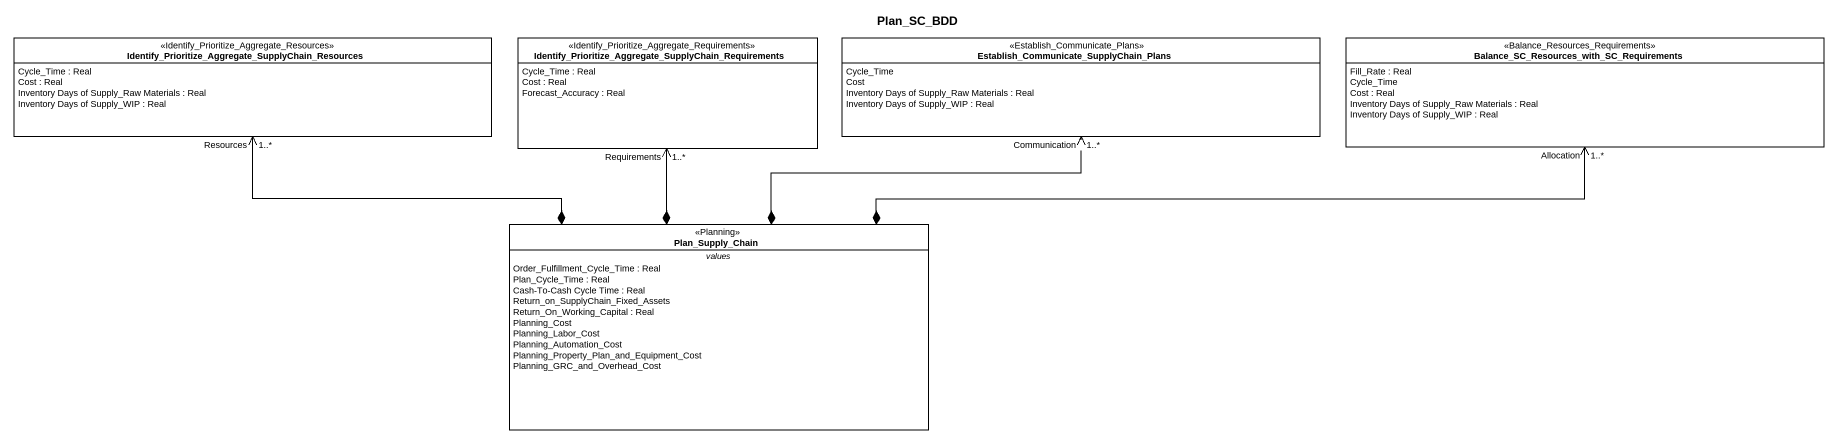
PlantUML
@startuml
title Plan_SC_BDD
hide circle
hide empty members
class "Identify_Prioritize_Aggregate_SupplyChain_Resources" as Identify_Prioritize <<Identify_Prioritize_Aggregate_Resources>> {
  Cycle_Time : Real
  Cost : Real
  Inventory Days of Supply_Raw Materials : Real
  Inventory Days of Supply_WIP : Real
}
class "Identify_Prioritize_Aggregate_SupplyChain_Requirements" as Identify_Prioritize_2 <<Identify_Prioritize_Aggregate_Requirements>> {
  Cycle_Time : Real
  Cost : Real
  Forecast_Accuracy : Real
}
class "Establish_Communicate_SupplyChain_Plans" as Establish_Communicate <<Establish_Communicate_Plans>> {
  Cycle_Time
  Cost
  Inventory Days of Supply_Raw Materials : Real
  Inventory Days of Supply_WIP : Real
}
class "Balance_SC_Resources_with_SC_Requirements" as Balance_SC_Resources_with <<Balance_Resources_Requirements>> {
  Fill_Rate : Real
  Cycle_Time
  Cost : Real
  Inventory Days of Supply_Raw Materials : Real
  Inventory Days of Supply_WIP : Real
}
class Plan_Supply_Chain <<Planning>> {
  -- values --
  Order_Fulfillment_Cycle_Time : Real
  Plan_Cycle_Time : Real
  Cash-To-Cash Cycle Time : Real
  Return_on_SupplyChain_Fixed_Assets
  Return_On_Working_Capital : Real
  Planning_Cost
  Planning_Labor_Cost
  Planning_Automation_Cost
  Planning_Property_Plan_and_Equipment_Cost
  Planning_GRC_and_Overhead_Cost
}
Plan_Supply_Chain *-left-> "Resources\n1..*" Identify_Prioritize
Plan_Supply_Chain *-up-> "Requirements\n1..*" Identify_Prioritize_2
Plan_Supply_Chain *-up-> "Communication\n1..*" Establish_Communicate
Plan_Supply_Chain *-right-> "Allocation\n1..*" Balance_SC_Resources_with
@enduml
